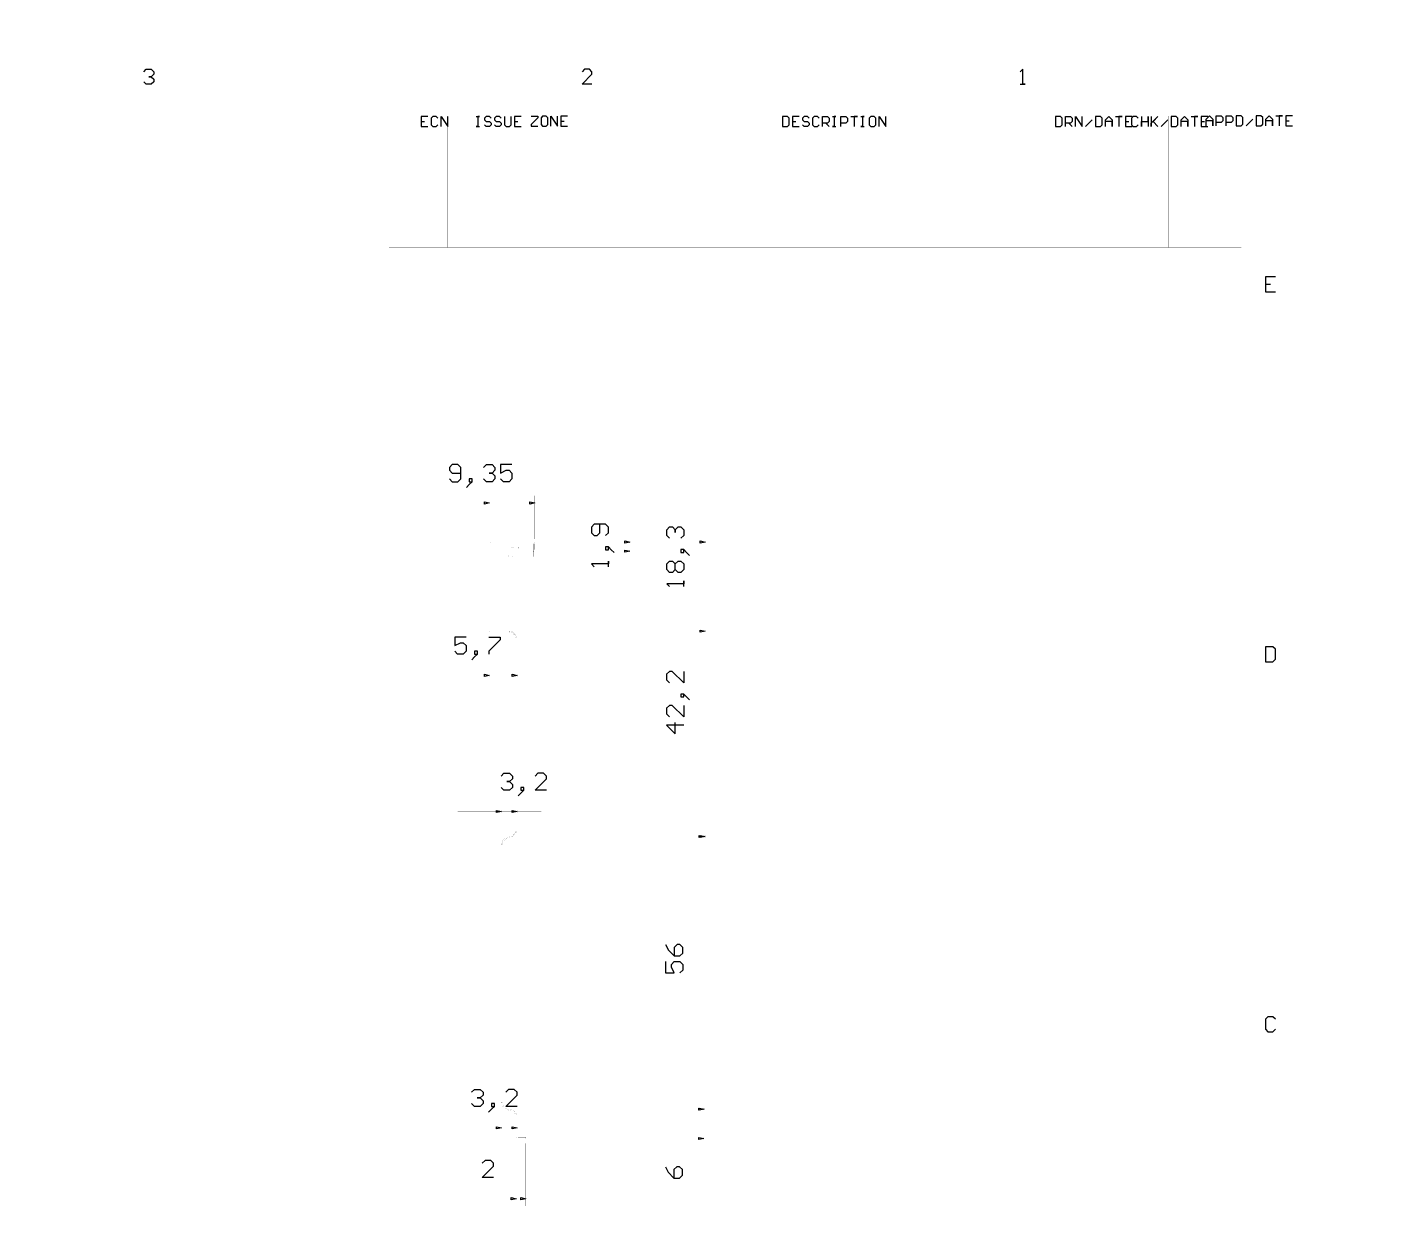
# Model space of a CAD drawing. Header units: millimetres. Extents: x 235 to 830, y 272 to 692.
# Drawn here: x 552.3 to 829.2, y 447.8 to 692 of the extents above; entities that cross this region are included whole.
import ezdxf

# ---------------------------------------------------------------- set-up
doc = ezdxf.new("R2010")
doc.units = ezdxf.units.MM
doc.layers.add('Mechanical1', color=6, linetype='Continuous')

msp = doc.modelspace()

# ---------------------------------------------------------------- linework, layer by layer
at = {"layer": 'Mechanical1'}
for p, q in [((576.33, 682.82), (576.84, 683.33)), ((576.84, 683.33), (577.86, 683.33)), ((577.86, 681.8), (577.35, 681.8)), ((577.35, 681.8), (577.86, 681.8)), ((577.86, 683.33), (578.38, 682.82)), ((578.38, 682.31), (577.86, 681.8)), ((577.86, 681.8), (578.38, 681.28)), ((578.38, 682.82), (578.38, 682.31)), ((578.38, 681.28), (578.38, 680.77)), ((666.84, 683.33), (666.33, 682.82)), ((666.33, 680.26), (668.38, 682.31)), ((667.86, 683.33), (666.84, 683.33)), ((668.38, 682.82), (667.86, 683.33)), ((668.38, 682.31), (668.38, 682.82)), ((756.84, 683.33), (756.33, 682.82)), ((756.84, 680.26), (756.84, 683.33)), ((576.84, 680.26), (576.33, 680.77)), ((577.86, 680.26), (576.84, 680.26)), ((578.38, 680.77), (577.86, 680.26)), ((668.38, 680.26), (666.33, 680.26)), ((756.33, 680.26), (757.35, 680.26)), ((757.35, 680.26), (756.84, 680.26)), ((634.67, 673.66), (633.3, 673.66)), ((633.3, 673.66), (633.3, 671.61)), ((635.69, 673.66), (635.35, 673.31)), ((635.35, 673.31), (635.35, 671.95)), ((636.38, 673.66), (635.69, 673.66)), ((636.72, 673.31), (636.38, 673.66)), ((637.4, 671.61), (637.4, 673.66)), ((637.4, 673.66), (638.77, 671.61)), ((638.77, 671.61), (638.77, 673.66)), ((644.58, 673.66), (645.26, 673.66)), ((645.26, 673.66), (644.92, 673.66)), ((644.92, 673.66), (644.92, 671.61)), ((646.63, 673.66), (646.29, 673.31)), ((646.29, 673.31), (646.29, 672.97)), ((646.29, 672.97), (646.63, 672.63)), ((647.31, 673.66), (646.63, 673.66)), ((647.66, 673.31), (647.31, 673.66)), ((648.68, 673.66), (648.34, 673.31)), ((648.34, 673.31), (648.34, 672.97)), ((648.34, 672.97), (648.68, 672.63)), ((649.36, 673.66), (648.68, 673.66)), ((649.71, 673.31), (649.36, 673.66)), ((650.39, 673.66), (650.39, 671.95)), ((651.76, 671.95), (651.76, 673.66)), ((653.81, 673.66), (652.44, 673.66)), ((652.44, 673.66), (652.44, 671.61)), ((655.86, 673.73), (657.23, 673.73)), ((657.23, 673.39), (655.86, 672.02)), ((657.23, 673.73), (657.23, 673.39)), ((658.25, 673.73), (657.91, 673.39)), ((657.91, 673.39), (657.91, 672.02)), ((658.94, 673.73), (658.25, 673.73)), ((659.28, 673.39), (658.94, 673.73)), ((659.28, 672.02), (659.28, 673.39)), ((659.96, 671.68), (659.96, 673.73)), ((659.96, 673.73), (661.33, 671.68)), ((661.33, 671.68), (661.33, 673.73)), ((663.38, 673.73), (662.01, 673.73)), ((662.01, 673.73), (662.01, 671.68)), ((707.53, 673.66), (707.53, 671.61)), ((708.55, 673.66), (707.53, 673.66)), ((708.89, 673.31), (708.55, 673.66)), ((708.89, 671.95), (708.89, 673.31)), ((710.94, 673.66), (709.58, 673.66)), ((709.58, 673.66), (709.58, 671.61)), ((711.97, 673.66), (711.63, 673.31)), ((711.63, 673.31), (711.63, 672.97)), ((711.63, 672.97), (711.97, 672.63)), ((712.65, 673.66), (711.97, 673.66)), ((712.99, 673.31), (712.65, 673.66)), ((714.02, 673.66), (713.68, 673.31)), ((713.68, 673.31), (713.68, 671.95)), ((714.7, 673.66), (714.02, 673.66)), ((715.04, 673.31), (714.7, 673.66)), ((715.73, 671.61), (715.73, 673.66)), ((715.73, 673.66), (716.75, 673.66)), ((716.75, 673.66), (717.09, 673.31)), ((717.09, 673.31), (717.09, 672.63)), ((717.78, 673.66), (718.46, 673.66)), ((718.46, 673.66), (718.12, 673.66)), ((718.12, 673.66), (718.12, 671.61)), ((719.49, 671.61), (719.49, 673.66)), ((719.49, 673.66), (720.51, 673.66)), ((720.51, 673.66), (720.85, 673.31)), ((720.85, 673.31), (720.85, 672.63)), ((721.54, 673.66), (722.9, 673.66)), ((722.9, 673.66), (722.22, 673.66)), ((722.22, 673.66), (722.22, 671.61)), ((723.59, 673.66), (724.27, 673.66)), ((724.27, 673.66), (723.93, 673.66)), ((723.93, 673.66), (723.93, 671.61)), ((725.64, 673.66), (725.29, 673.31)), ((725.29, 673.31), (725.29, 671.95)), ((726.32, 673.66), (725.64, 673.66)), ((726.66, 673.31), (726.32, 673.66)), ((726.66, 671.95), (726.66, 673.31)), ((727.34, 671.61), (727.34, 673.66)), ((727.34, 673.66), (728.71, 671.61)), ((728.71, 671.61), (728.71, 673.66)), ((763.59, 673.66), (763.59, 671.61)), ((764.61, 673.66), (763.59, 673.66)), ((764.95, 673.31), (764.61, 673.66)), ((764.95, 671.95), (764.95, 673.31)), ((765.64, 671.61), (765.64, 673.66)), ((765.64, 673.66), (766.66, 673.66)), ((766.66, 673.66), (767, 673.31)), ((767, 673.31), (767, 672.63)), ((767.69, 671.61), (767.69, 673.66)), ((767.69, 673.66), (769.05, 671.61)), ((769.05, 671.61), (769.05, 673.66)), ((769.74, 671.61), (771.1, 672.97)), ((771.79, 673.66), (771.79, 671.61)), ((772.81, 673.66), (771.79, 673.66)), ((773.15, 673.31), (772.81, 673.66)), ((773.15, 671.95), (773.15, 673.31)), ((773.84, 672.97), (774.52, 673.66)), ((773.84, 671.61), (773.84, 672.97)), ((774.52, 673.66), (775.21, 672.97)), ((775.21, 672.97), (775.21, 671.61)), ((775.89, 673.66), (777.26, 673.66)), ((777.26, 673.66), (776.57, 673.66)), ((776.57, 673.66), (776.57, 671.61)), ((779.31, 673.66), (777.94, 673.66)), ((777.94, 673.66), (777.94, 671.61)), ((779.5, 673.66), (779.15, 673.31)), ((779.15, 673.31), (779.15, 671.95)), ((780.18, 673.66), (779.5, 673.66)), ((780.52, 673.31), (780.18, 673.66)), ((781.2, 673.66), (781.2, 671.61)), ((782.57, 672.63), (782.57, 673.66)), ((782.57, 673.66), (782.57, 671.61)), ((783.25, 673.66), (783.25, 671.61)), ((783.25, 672.29), (784.62, 673.66)), ((784.62, 673.66), (783.6, 672.63)), ((785.3, 671.61), (786.67, 672.97)), ((787.35, 673.66), (787.35, 671.61)), ((788.38, 673.66), (787.35, 673.66)), ((788.72, 673.31), (788.38, 673.66)), ((788.72, 671.95), (788.72, 673.31)), ((789.41, 672.97), (790.09, 673.66)), ((789.41, 671.61), (789.41, 672.97)), ((790.09, 673.66), (790.77, 672.97)), ((790.77, 672.97), (790.77, 671.61)), ((791.46, 673.66), (792.82, 673.66)), ((792.82, 673.66), (792.14, 673.66)), ((792.14, 673.66), (792.14, 671.61)), ((794.87, 673.66), (793.51, 673.66)), ((793.51, 673.66), (793.51, 671.61)), ((794.5, 673.11), (795.18, 673.8)), ((794.5, 671.75), (794.5, 673.11)), ((795.87, 672.77), (794.5, 672.77)), ((795.18, 673.8), (795.87, 673.11)), ((795.87, 673.11), (795.87, 671.75)), ((795.87, 671.75), (795.87, 672.77)), ((796.55, 671.75), (796.55, 673.8)), ((796.55, 673.8), (797.57, 673.8)), ((797.57, 673.8), (797.92, 673.46)), ((797.92, 672.77), (797.57, 672.43)), ((797.92, 673.46), (797.92, 672.77)), ((798.6, 671.75), (798.6, 673.8)), ((798.6, 673.8), (799.62, 673.8)), ((799.62, 673.8), (799.97, 673.46)), ((799.97, 672.77), (799.62, 672.43)), ((799.97, 673.46), (799.97, 672.77)), ((800.65, 673.8), (800.65, 671.75)), ((801.67, 673.8), (800.65, 673.8)), ((802.02, 673.46), (801.67, 673.8)), ((802.02, 672.09), (802.02, 673.46)), ((802.7, 671.75), (804.07, 673.11)), ((804.75, 673.8), (804.75, 671.75)), ((805.77, 673.8), (804.75, 673.8)), ((806.12, 673.46), (805.77, 673.8)), ((806.12, 672.09), (806.12, 673.46)), ((806.8, 673.11), (807.48, 673.8)), ((806.8, 671.75), (806.8, 673.11)), ((808.17, 672.77), (806.8, 672.77)), ((807.48, 673.8), (808.17, 673.11)), ((808.17, 673.11), (808.17, 671.75)), ((808.17, 671.75), (808.17, 672.77)), ((808.85, 673.8), (810.22, 673.8)), ((810.22, 673.8), (809.53, 673.8)), ((809.53, 673.8), (809.53, 671.75)), ((812.27, 673.8), (810.9, 673.8)), ((810.9, 673.8), (810.9, 671.75)), ((810.9, 672.77), (811.58, 672.77)), ((633.3, 672.63), (633.98, 672.63)), ((633.3, 671.61), (634.67, 671.61)), ((635.35, 671.95), (635.69, 671.61)), ((635.69, 671.61), (636.38, 671.61)), ((636.38, 671.61), (636.72, 671.95)), ((644.92, 671.61), (644.58, 671.61)), ((644.58, 671.61), (645.26, 671.61)), ((646.63, 671.61), (646.29, 671.95)), ((646.63, 672.63), (647.31, 672.63)), ((647.31, 671.61), (646.63, 671.61)), ((647.31, 672.63), (647.66, 672.29)), ((647.66, 671.95), (647.31, 671.61)), ((647.66, 672.29), (647.66, 671.95)), ((648.68, 671.61), (648.34, 671.95)), ((648.68, 672.63), (649.36, 672.63)), ((649.36, 671.61), (648.68, 671.61)), ((649.36, 672.63), (649.71, 672.29)), ((649.71, 671.95), (649.36, 671.61)), ((649.71, 672.29), (649.71, 671.95)), ((650.39, 671.95), (650.73, 671.61)), ((650.73, 671.61), (651.41, 671.61)), ((651.41, 671.61), (651.76, 671.95)), ((652.44, 672.63), (653.12, 672.63)), ((652.44, 671.61), (653.81, 671.61)), ((655.86, 672.02), (655.86, 671.68)), ((655.86, 671.68), (657.23, 671.68)), ((657.91, 672.02), (658.25, 671.68)), ((658.25, 671.68), (658.94, 671.68)), ((658.94, 671.68), (659.28, 672.02)), ((662.01, 672.71), (662.69, 672.71)), ((662.01, 671.68), (663.38, 671.68)), ((707.53, 671.61), (708.55, 671.61)), ((708.55, 671.61), (708.89, 671.95)), ((709.58, 672.63), (710.26, 672.63)), ((709.58, 671.61), (710.94, 671.61)), ((711.97, 671.61), (711.63, 671.95)), ((711.97, 672.63), (712.65, 672.63)), ((712.65, 671.61), (711.97, 671.61)), ((712.65, 672.63), (712.99, 672.29)), ((712.99, 671.95), (712.65, 671.61)), ((712.99, 672.29), (712.99, 671.95)), ((713.68, 671.95), (714.02, 671.61)), ((714.02, 671.61), (714.7, 671.61)), ((714.7, 671.61), (715.04, 671.95)), ((716.75, 672.29), (715.73, 672.29)), ((716.41, 672.29), (717.09, 671.61)), ((717.09, 672.63), (716.75, 672.29)), ((718.12, 671.61), (717.78, 671.61)), ((717.78, 671.61), (718.46, 671.61)), ((720.51, 672.29), (719.49, 672.29)), ((720.85, 672.63), (720.51, 672.29)), ((723.93, 671.61), (723.59, 671.61)), ((723.59, 671.61), (724.27, 671.61)), ((725.29, 671.95), (725.64, 671.61)), ((725.64, 671.61), (726.32, 671.61)), ((726.32, 671.61), (726.66, 671.95)), ((763.59, 671.61), (764.61, 671.61)), ((764.61, 671.61), (764.95, 671.95)), ((766.66, 672.29), (765.64, 672.29)), ((766.32, 672.29), (767, 671.61)), ((767, 672.63), (766.66, 672.29)), ((771.79, 671.61), (772.81, 671.61)), ((772.81, 671.61), (773.15, 671.95)), ((775.21, 672.63), (773.84, 672.63)), ((775.21, 671.61), (775.21, 672.63)), ((777.94, 672.63), (778.62, 672.63)), ((777.94, 671.61), (779.31, 671.61)), ((779.15, 671.95), (779.5, 671.61)), ((779.5, 671.61), (780.18, 671.61)), ((780.18, 671.61), (780.52, 671.95)), ((781.2, 671.61), (781.2, 672.63)), ((781.2, 672.63), (782.57, 672.63)), ((783.25, 671.61), (783.25, 672.29)), ((783.6, 672.63), (784.62, 671.61)), ((787.35, 671.61), (788.38, 671.61)), ((788.38, 671.61), (788.72, 671.95)), ((790.77, 672.63), (789.41, 672.63)), ((790.77, 671.61), (790.77, 672.63)), ((793.51, 672.63), (794.19, 672.63)), ((793.51, 671.61), (794.87, 671.61)), ((797.57, 672.43), (796.55, 672.43)), ((799.62, 672.43), (798.6, 672.43)), ((800.65, 671.75), (801.67, 671.75)), ((801.67, 671.75), (802.02, 672.09)), ((804.75, 671.75), (805.77, 671.75)), ((805.77, 671.75), (806.12, 672.09)), ((810.9, 671.75), (812.27, 671.75)), ((808.74, 640.73), (806.69, 640.73)), ((806.69, 640.73), (806.69, 637.65)), ((806.69, 639.19), (807.71, 639.19)), ((806.69, 637.65), (808.74, 637.65)), ((639.69, 602.13), (639.11, 601.55)), ((639.11, 601.55), (639.11, 600.97)), ((639.11, 600.97), (639.69, 600.38)), ((640.86, 602.13), (639.69, 602.13)), ((641.44, 601.55), (640.86, 602.13)), ((641.44, 599.22), (641.44, 601.55)), ((646.11, 601.55), (646.69, 602.13)), ((646.69, 602.13), (647.86, 602.13)), ((647.86, 602.13), (648.44, 601.55)), ((648.44, 600.97), (647.86, 600.38)), ((648.44, 601.55), (648.44, 600.97)), ((651.94, 602.13), (649.61, 602.13)), ((649.61, 602.13), (649.61, 600.38)), ((649.61, 600.38), (650.77, 600.97)), ((650.77, 600.97), (651.36, 600.97)), ((651.36, 600.97), (651.94, 600.38)), ((639.11, 599.22), (639.69, 598.63)), ((639.69, 600.38), (641.44, 600.38)), ((639.69, 598.63), (640.86, 598.63)), ((640.86, 598.63), (641.44, 599.22)), ((643.19, 598.05), (642.61, 597.47)), ((643.78, 599.22), (643.19, 599.22)), ((643.19, 599.22), (643.19, 598.63)), ((643.19, 598.05), (643.78, 598.63)), ((643.19, 598.63), (643.78, 598.63)), ((643.78, 598.63), (643.19, 598.05)), ((643.78, 598.63), (643.78, 599.22)), ((646.69, 598.63), (646.11, 599.22)), ((647.86, 598.63), (646.69, 598.63)), ((647.86, 600.38), (647.28, 600.38)), ((647.28, 600.38), (647.86, 600.38)), ((647.86, 600.38), (648.44, 599.8)), ((648.44, 599.22), (647.86, 598.63)), ((648.44, 599.8), (648.44, 599.22)), ((650.19, 598.63), (649.61, 599.22)), ((651.36, 598.63), (650.19, 598.63)), ((651.94, 599.22), (651.36, 598.63)), ((651.94, 600.38), (651.94, 599.22)), ((646.29, 594.47), (647.29, 594.26)), ((646.29, 594.04), (646.29, 594.47)), ((647.29, 594.26), (646.29, 594.04)), ((655.64, 594.47), (656.64, 594.26)), ((655.64, 594.04), (655.64, 594.47)), ((656.64, 594.26), (655.64, 594.04)), ((668.85, 589.89), (668.26, 589.31)), ((671.18, 589.89), (668.85, 589.89)), ((670.01, 588.14), (670.01, 589.89)), ((671.76, 589.31), (671.18, 589.89)), ((668.26, 589.31), (668.26, 588.14)), ((668.26, 588.14), (668.85, 587.56)), ((668.85, 587.56), (669.43, 587.56)), ((669.43, 587.56), (670.01, 588.14)), ((671.18, 587.56), (671.76, 588.14)), ((671.76, 588.14), (671.76, 589.31)), ((683.73, 588.75), (684.32, 589.34)), ((683.73, 587.59), (683.73, 588.75)), ((684.32, 587), (683.73, 587.59)), ((684.32, 589.34), (684.9, 589.34)), ((684.9, 589.34), (685.48, 588.75)), ((685.48, 588.75), (686.07, 589.34)), ((685.48, 588.75), (685.48, 588.17)), ((685.48, 588.17), (685.48, 588.75)), ((686.07, 589.34), (686.65, 589.34)), ((686.65, 589.34), (687.23, 588.75)), ((687.23, 587.59), (686.65, 587)), ((687.23, 588.75), (687.23, 587.59)), ((671.76, 585.23), (671.18, 585.23)), ((671.18, 585.23), (671.18, 584.64)), ((671.18, 584.64), (671.76, 584.64)), ((672.35, 584.64), (671.76, 585.23)), ((671.76, 584.64), (671.76, 585.23)), ((671.76, 585.23), (672.35, 584.64)), ((672.35, 584.64), (672.93, 584.06)), ((675.14, 586.45), (676.14, 586.24)), ((675.14, 586.03), (675.14, 586.45)), ((676.14, 586.24), (675.14, 586.03)), ((675.14, 584.55), (676.14, 584.34)), ((675.14, 584.13), (675.14, 584.55)), ((676.14, 584.34), (675.14, 584.13)), ((687.23, 584.67), (686.65, 584.67)), ((686.65, 584.67), (686.65, 584.09)), ((687.82, 584.09), (687.23, 584.67)), ((687.23, 584.09), (687.23, 584.67)), ((687.23, 584.67), (687.82, 584.09)), ((690.61, 586.45), (691.61, 586.24)), ((690.61, 586.03), (690.61, 586.45)), ((691.61, 586.24), (690.61, 586.03)), ((671.76, 581.73), (668.26, 581.73)), ((668.26, 581.73), (668.85, 581.15)), ((671.76, 581.15), (671.76, 582.31)), ((671.76, 582.31), (671.76, 581.73)), ((683.73, 581.76), (684.32, 582.34)), ((683.73, 580.59), (683.73, 581.76)), ((684.32, 582.34), (684.9, 582.34)), ((684.9, 582.34), (685.48, 581.76)), ((685.48, 581.76), (686.07, 582.34)), ((685.48, 580.59), (685.48, 581.76)), ((686.07, 582.34), (686.65, 582.34)), ((686.65, 584.09), (687.23, 584.09)), ((686.65, 582.34), (687.23, 581.76)), ((687.23, 581.76), (687.23, 580.59)), ((687.82, 584.09), (688.4, 583.5)), ((684.32, 580.01), (683.73, 580.59)), ((684.9, 580.01), (684.32, 580.01)), ((685.48, 580.59), (684.9, 580.01)), ((686.07, 580.01), (685.48, 580.59)), ((686.65, 580.01), (686.07, 580.01)), ((687.23, 580.59), (686.65, 580.01)), ((687.23, 577.67), (683.73, 577.67)), ((683.73, 577.67), (684.32, 577.09)), ((687.23, 577.09), (687.23, 578.26)), ((687.23, 578.26), (687.23, 577.67)), ((690.59, 568.15), (691.59, 567.94)), ((690.59, 567.73), (690.59, 568.15)), ((691.59, 567.94), (690.59, 567.73)), ((690.61, 568.15), (691.61, 567.94)), ((690.61, 567.73), (690.61, 568.15)), ((691.61, 567.94), (690.61, 567.73)), ((642.54, 566.73), (640.2, 566.73)), ((640.2, 566.73), (640.2, 564.98)), ((640.2, 564.98), (641.37, 565.56)), ((641.37, 565.56), (641.95, 565.56)), ((641.95, 565.56), (642.54, 564.98)), ((642.54, 564.98), (642.54, 563.81)), ((647.2, 566.73), (649.53, 566.73)), ((649.53, 566.14), (647.2, 563.81)), ((649.53, 566.73), (649.53, 566.14)), ((640.79, 563.23), (640.2, 563.81)), ((641.95, 563.23), (640.79, 563.23)), ((642.54, 563.81), (641.95, 563.23)), ((644.28, 562.65), (643.7, 562.06)), ((644.87, 563.81), (644.28, 563.81)), ((644.28, 563.81), (644.28, 563.23)), ((644.28, 562.65), (644.87, 563.23)), ((644.28, 563.23), (644.87, 563.23)), ((644.87, 563.23), (644.28, 562.65)), ((644.87, 563.23), (644.87, 563.81)), ((647.2, 563.81), (647.2, 563.23)), ((806.69, 564.73), (806.69, 561.65)), ((808.23, 564.73), (806.69, 564.73)), ((808.74, 564.22), (808.23, 564.73)), ((808.23, 561.65), (808.74, 562.17)), ((808.74, 562.17), (808.74, 564.22)), ((684.29, 559.67), (683.71, 559.09)), ((684.88, 559.67), (684.29, 559.67)), ((687.21, 557.34), (684.88, 559.67)), ((687.21, 559.67), (687.21, 557.34)), ((806.69, 561.65), (808.23, 561.65)), ((646.29, 559.07), (647.29, 558.85)), ((646.29, 558.64), (646.29, 559.07)), ((647.29, 558.85), (646.29, 558.64)), ((651.99, 559.07), (652.99, 558.85)), ((651.99, 558.64), (651.99, 559.07)), ((652.99, 558.85), (651.99, 558.64)), ((683.71, 559.09), (683.71, 557.92)), ((683.71, 557.92), (684.29, 557.34)), ((687.21, 555.01), (686.63, 555.01)), ((686.63, 555.01), (686.63, 554.42)), ((686.63, 554.42), (687.21, 554.42)), ((687.79, 554.42), (687.21, 555.01)), ((687.21, 554.42), (687.21, 555.01)), ((687.21, 555.01), (687.79, 554.42)), ((687.79, 554.42), (688.38, 553.84)), ((684.29, 552.67), (683.71, 552.09)), ((683.71, 552.09), (683.71, 550.92)), ((684.88, 552.67), (684.29, 552.67)), ((687.21, 550.34), (684.88, 552.67)), ((687.21, 552.67), (687.21, 550.34)), ((683.71, 550.92), (684.29, 550.34)), ((687.21, 548.59), (683.71, 548.59)), ((683.71, 548.59), (685.46, 546.84)), ((685.46, 546.84), (685.46, 549.17)), ((649.71, 538.18), (650.29, 538.77)), ((650.29, 538.77), (651.46, 538.77)), ((651.46, 538.77), (652.04, 538.18)), ((652.04, 537.6), (651.46, 537.02)), ((652.04, 538.18), (652.04, 537.6)), ((657.29, 538.77), (656.7, 538.18)), ((656.7, 535.27), (659.04, 537.6)), ((658.45, 538.77), (657.29, 538.77)), ((659.04, 538.18), (658.45, 538.77)), ((659.04, 537.6), (659.04, 538.18)), ((650.29, 535.27), (649.71, 535.85)), ((651.46, 535.27), (650.29, 535.27)), ((651.46, 537.02), (650.87, 537.02)), ((650.87, 537.02), (651.46, 537.02)), ((651.46, 537.02), (652.04, 536.43)), ((652.04, 535.85), (651.46, 535.27)), ((652.04, 536.43), (652.04, 535.85)), ((653.79, 534.69), (653.21, 534.1)), ((654.37, 535.85), (653.79, 535.85)), ((653.79, 535.85), (653.79, 535.27)), ((653.79, 534.69), (654.37, 535.27)), ((653.79, 535.27), (654.37, 535.27)), ((654.37, 535.27), (653.79, 534.69)), ((654.37, 535.27), (654.37, 535.85)), ((659.04, 535.27), (656.7, 535.27)), ((648.79, 531.11), (649.79, 530.89)), ((648.79, 530.68), (648.79, 531.11)), ((649.79, 530.89), (648.79, 530.68)), ((651.99, 531.11), (652.99, 530.89)), ((651.99, 530.68), (651.99, 531.11)), ((652.99, 530.89), (651.99, 530.68)), ((690.39, 525.96), (691.39, 525.74)), ((690.39, 525.53), (690.39, 525.96)), ((691.39, 525.74), (690.39, 525.53)), ((690.59, 525.96), (691.59, 525.74)), ((690.59, 525.53), (690.59, 525.96)), ((691.59, 525.74), (690.59, 525.53)), ((683.51, 503.57), (684.1, 502.41)), ((684.1, 502.41), (685.26, 501.24)), ((685.85, 503.57), (685.26, 502.99)), ((685.26, 502.99), (685.26, 501.24)), ((685.26, 501.24), (686.43, 501.24)), ((686.43, 503.57), (685.85, 503.57)), ((687.01, 502.99), (686.43, 503.57)), ((686.43, 501.24), (687.01, 501.82)), ((687.01, 501.82), (687.01, 502.99)), ((683.51, 500.07), (683.51, 497.74)), ((684.68, 499.49), (685.26, 500.07)), ((684.68, 498.91), (684.68, 499.49)), ((685.26, 497.74), (684.68, 498.91)), ((685.26, 500.07), (686.43, 500.07)), ((686.43, 500.07), (687.01, 499.49)), ((687.01, 499.49), (687.01, 498.32)), ((683.51, 497.74), (685.26, 497.74)), ((687.01, 498.32), (686.43, 497.74)), ((807.2, 488.73), (806.69, 488.22)), ((806.69, 488.22), (806.69, 486.17)), ((808.23, 488.73), (807.2, 488.73)), ((808.74, 488.22), (808.23, 488.73)), ((806.69, 486.17), (807.2, 485.65)), ((807.2, 485.65), (808.23, 485.65)), ((808.23, 485.65), (808.74, 486.17)), ((643.67, 473.22), (644.25, 473.81)), ((644.25, 473.81), (645.41, 473.81)), ((645.41, 473.81), (646, 473.22)), ((651.25, 473.81), (650.66, 473.22)), ((652.41, 473.81), (651.25, 473.81)), ((653, 473.22), (652.41, 473.81)), ((644.25, 470.31), (643.67, 470.89)), ((645.41, 472.06), (644.83, 472.06)), ((644.83, 472.06), (645.41, 472.06)), ((646, 472.64), (645.41, 472.06)), ((645.41, 472.06), (646, 471.48)), ((646, 470.89), (645.41, 470.31)), ((646, 473.22), (646, 472.64)), ((646, 471.48), (646, 470.89)), ((648.33, 470.89), (647.75, 470.89)), ((647.75, 470.89), (647.75, 470.31)), ((648.33, 470.31), (648.33, 470.89)), ((650.66, 470.31), (653, 472.64)), ((653, 472.64), (653, 473.22)), ((645.41, 470.31), (644.25, 470.31)), ((647.75, 469.73), (647.16, 469.14)), ((647.75, 469.73), (648.33, 470.31)), ((647.75, 470.31), (648.33, 470.31)), ((648.33, 470.31), (647.75, 469.73)), ((653, 470.31), (650.66, 470.31)), ((690.34, 469.95), (691.34, 469.74)), ((690.34, 469.53), (690.34, 469.95)), ((691.34, 469.74), (690.34, 469.53)), ((690.39, 469.95), (691.39, 469.74)), ((690.39, 469.53), (690.39, 469.95)), ((691.39, 469.74), (690.39, 469.53)), ((648.79, 466.15), (649.79, 465.93)), ((648.79, 465.72), (648.79, 466.15)), ((649.79, 465.93), (648.79, 465.72)), ((651.99, 466.15), (652.99, 465.93)), ((651.99, 465.72), (651.99, 466.15)), ((652.99, 465.93), (651.99, 465.72)), ((690.34, 463.95), (691.34, 463.74)), ((690.34, 463.53), (690.34, 463.95)), ((691.34, 463.74), (690.34, 463.53)), ((646.43, 459.24), (645.84, 458.66)), ((645.84, 455.75), (648.18, 458.08)), ((647.59, 459.24), (646.43, 459.24)), ((648.18, 458.66), (647.59, 459.24)), ((648.18, 458.08), (648.18, 458.66)), ((683.46, 457.94), (684.04, 456.78)), ((685.79, 457.94), (685.21, 457.36)), ((685.21, 457.36), (685.21, 455.61)), ((686.38, 457.94), (685.79, 457.94)), ((686.96, 457.36), (686.38, 457.94)), ((686.96, 456.19), (686.96, 457.36)), ((648.18, 455.75), (645.84, 455.75)), ((684.04, 456.78), (685.21, 455.61)), ((685.21, 455.61), (686.38, 455.61)), ((686.38, 455.61), (686.96, 456.19)), ((651.79, 451.59), (652.79, 451.37)), ((651.79, 451.16), (651.79, 451.59)), ((652.79, 451.37), (651.79, 451.16)), ((653.79, 451.59), (654.79, 451.37)), ((653.79, 451.16), (653.79, 451.59)), ((654.79, 451.37), (653.79, 451.16))]:
    msp.add_line(p, q, dxfattribs=at)
at = {"layer": 'Mechanical1', "const_width": 0.0127}
for points in [[(235.19, 692.02), (829.19, 692.02)], [(829.19, 272.02), (829.19, 692.02)], [(621.71, 673.73), (621.71, 681.94)], [(711.71, 673.73), (711.71, 681.94)], [(261.71, 673.73), (801.71, 673.73)], [(626.71, 646.73), (626.71, 673.73)], [(638.71, 646.73), (638.71, 673.73)], [(650.71, 646.73), (650.71, 673.73)], [(662.71, 646.73), (662.71, 673.73)], [(756.71, 646.73), (756.71, 673.73)], [(771.71, 646.73), (771.71, 673.73)], [(786.71, 646.73), (786.71, 673.73)], [(801.71, 293.73), (801.71, 673.73)], [(626.71, 667.73), (801.71, 667.73)], [(626.71, 660.73), (801.71, 660.73)], [(626.71, 653.73), (801.71, 653.73)], [(626.71, 646.73), (801.71, 646.73)], [(647.29, 586.84), (647.29, 595.76)], [(656.64, 586.84), (656.64, 595.76)], [(801.71, 597.73), (814.02, 597.73)], [(627.21, 594.26), (647.29, 594.26)], [(627.21, 594.26), (651.97, 594.26)], [(651.97, 594.26), (661.64, 594.26)], [(656.64, 594.26), (661.64, 594.26)], [(676.14, 586.24), (676.14, 591.24)], [(676.14, 585.29), (676.14, 591.24)], [(647.29, 568.14), (647.29, 585.84)], [(647.49, 568.14), (647.49, 585.84)], [(647.69, 586.24), (656.24, 586.24)], [(647.69, 586.04), (656.24, 586.04)], [(650.54, 584.96), (650.54, 585.11)], [(650.54, 584.96), (651.54, 583.96)], [(650.64, 585.21), (651.81, 585.21)], [(651.54, 583.56), (651.54, 584.96)], [(651.54, 584.96), (654.14, 584.96)], [(651.81, 585.21), (652.63, 584.96)], [(652.94, 584.96), (652.94, 585.21)], [(652.94, 585.21), (656.44, 585.21)], [(653.29, 584.96), (653.29, 585.21)], [(654.14, 584.96), (654.14, 585.21)], [(656.24, 583.41), (656.24, 584.29)], [(656.24, 584.29), (656.44, 584.29)], [(656.44, 583.24), (656.44, 585.84)], [(656.64, 584.74), (656.64, 585.84)], [(657.14, 584.34), (677.64, 584.34)], [(657.24, 586.24), (693.11, 586.24)], [(657.24, 586.24), (677.64, 586.24)], [(676.14, 572.22), (676.14, 585.29)], [(676.14, 572.22), (676.14, 584.34)], [(691.61, 577.09), (691.61, 586.24)], [(651.24, 583.32), (651.24, 583.45)], [(651.24, 583.45), (651.7, 583.45)], [(651.24, 583.32), (651.35, 583.21)], [(651.35, 583.21), (651.84, 583.21)], [(651.54, 583.56), (654.54, 583.56)], [(651.7, 583.45), (651.7, 583.56)], [(651.84, 583.21), (651.9, 583.31)], [(651.9, 583.31), (652.16, 583.31)], [(651.94, 583.35), (651.94, 583.56)], [(651.94, 583.35), (652.09, 583.35)], [(652.09, 583.35), (652.28, 583.24)], [(652.28, 583.24), (654.94, 583.24)], [(653.94, 583.24), (653.94, 583.41)], [(653.94, 583.41), (656.44, 583.41)], [(654.54, 583.41), (654.54, 583.56)], [(654.94, 583.21), (654.94, 583.41)], [(654.94, 583.36), (656.04, 583.36)], [(654.94, 583.21), (656.04, 583.21)], [(656.04, 583.21), (656.04, 583.41)], [(656.04, 583.24), (656.44, 583.24)], [(691.61, 567.94), (691.61, 577.09)], [(647.69, 567.94), (651.29, 567.94)], [(647.69, 567.74), (651.29, 567.74)], [(652.29, 567.94), (693.09, 567.94)], [(652.29, 567.94), (693.11, 567.94)], [(691.59, 546.84), (691.59, 567.94)], [(647.29, 557.35), (647.29, 567.14)], [(652.79, 527.24), (652.79, 566.24)], [(652.99, 527.23), (652.99, 566.24)], [(631.28, 558.85), (647.29, 558.85)], [(631.28, 558.85), (650.14, 558.85)], [(650.14, 558.85), (657.99, 558.85)], [(652.99, 558.85), (657.99, 558.85)], [(691.59, 525.74), (691.59, 546.84)], [(649.79, 525.05), (649.79, 532.39)], [(640.78, 530.89), (649.79, 530.89)], [(640.78, 530.89), (651.39, 530.89)], [(651.39, 530.89), (657.99, 530.89)], [(652.99, 530.89), (657.99, 530.89)], [(649.79, 471.23), (649.79, 524.05)], [(649.99, 471.24), (649.99, 524.04)], [(652.38, 525.74), (692.89, 525.74)], [(652.38, 525.74), (693.09, 525.74)], [(691.39, 497.74), (691.39, 525.74)], [(649.79, 520.74), (649.99, 520.74)], [(801.71, 521.73), (814.02, 521.73)], [(691.39, 469.74), (691.39, 497.74)], [(691.34, 469.74), (691.34, 474.74)], [(691.34, 466.74), (691.34, 474.74)], [(649.79, 464.43), (649.79, 470.23)], [(650.68, 469.74), (651.41, 469.74)], [(652.41, 469.74), (692.89, 469.74)], [(652.79, 464.14), (652.79, 468.04)], [(652.99, 464.14), (652.99, 468.05)], [(653.99, 469.74), (692.84, 469.74)], [(634.74, 465.93), (649.79, 465.93)], [(634.74, 465.93), (651.39, 465.93)], [(651.39, 465.93), (657.99, 465.93)], [(652.99, 465.93), (657.99, 465.93)], [(691.34, 452.63), (691.34, 466.74)], [(652.79, 449.87), (652.79, 463.14)], [(653.19, 463.94), (654.79, 463.94)], [(653.19, 463.74), (654.79, 463.74)], [(654.79, 463.74), (654.79, 463.94)], [(654.79, 449.87), (654.79, 462.74)], [(655.79, 463.74), (692.84, 463.74)], [(691.34, 452.63), (691.34, 463.74)], [(642.87, 451.37), (652.79, 451.37)], [(642.87, 451.37), (653.79, 451.37)], [(653.79, 451.37), (659.79, 451.37)], [(654.79, 451.37), (659.79, 451.37)]]:
    msp.add_lwpolyline(points, dxfattribs=at)
at = {"layer": 'Mechanical1', "const_width": 0.00635}
for points in [[(829.19, 692.02, 1), (829.19, 692.02, 1)], [(829.19, 692.02, 1), (829.19, 692.02, 1)], [(621.71, 681.94, 1), (621.72, 681.94, 1)], [(711.71, 681.94, 1), (711.72, 681.94, 1)], [(621.71, 673.73, 1), (621.72, 673.73, 1)], [(626.71, 673.73, 1), (626.72, 673.73, 1)], [(638.71, 673.73, 1), (638.72, 673.73, 1)], [(650.71, 673.73, 1), (650.72, 673.73, 1)], [(662.71, 673.73, 1), (662.72, 673.73, 1)], [(711.71, 673.73, 1), (711.72, 673.73, 1)], [(756.71, 673.73, 1), (756.72, 673.73, 1)], [(771.71, 673.73, 1), (771.72, 673.73, 1)], [(786.71, 673.73, 1), (786.72, 673.73, 1)], [(801.71, 673.73, 1), (801.72, 673.73, 1)], [(801.71, 673.73, 1), (801.72, 673.73, 1)], [(626.71, 667.73, 1), (626.72, 667.73, 1)], [(801.71, 667.73, 1), (801.72, 667.73, 1)], [(626.71, 660.73, 1), (626.72, 660.73, 1)], [(801.71, 660.73, 1), (801.72, 660.73, 1)], [(626.71, 653.73, 1), (626.72, 653.73, 1)], [(801.71, 653.73, 1), (801.72, 653.73, 1)], [(626.71, 646.73, 1), (626.72, 646.73, 1)], [(626.71, 646.73, 1), (626.72, 646.73, 1)], [(638.71, 646.73, 1), (638.72, 646.73, 1)], [(650.71, 646.73, 1), (650.72, 646.73, 1)], [(662.71, 646.73, 1), (662.72, 646.73, 1)], [(756.71, 646.73, 1), (756.72, 646.73, 1)], [(771.71, 646.73, 1), (771.72, 646.73, 1)], [(786.71, 646.73, 1), (786.72, 646.73, 1)], [(801.71, 646.73, 1), (801.72, 646.73, 1)], [(647.29, 595.76, 1), (647.29, 595.76, 1)], [(656.64, 595.76, 1), (656.64, 595.76, 1)], [(801.71, 597.73, 1), (801.72, 597.73, 1)], [(814.01, 597.73, 1), (814.02, 597.73, 1)], [(627.21, 594.26, 1), (627.21, 594.26, 1)], [(627.21, 594.26, 1), (627.21, 594.26, 1)], [(647.29, 594.26, 1), (647.29, 594.26, 1)], [(651.96, 594.26, 1), (651.97, 594.26, 1)], [(651.96, 594.26, 1), (651.97, 594.26, 1)], [(656.64, 594.26, 1), (656.64, 594.26, 1)], [(661.64, 594.26, 1), (661.64, 594.26, 1)], [(661.64, 594.26, 1), (661.64, 594.26, 1)], [(676.13, 591.24, 1), (676.14, 591.24, 1)], [(676.13, 591.24, 1), (676.14, 591.24, 1)], [(647.29, 586.84, 1), (647.29, 586.84, 1)], [(647.29, 585.84, 1), (647.29, 585.84, 1)], [(647.29, 585.84, 1), (647.29, 585.84, 1)], [(647.49, 585.84, 1), (647.49, 585.84, 1)], [(647.49, 585.84, 1), (647.49, 585.84, 1)], [(647.69, 586.24, 1), (647.69, 586.24, 1)], [(647.69, 586.24, 1), (647.69, 586.24, 1)], [(647.69, 586.04, 1), (647.69, 586.04, 1)], [(647.69, 586.04, 1), (647.69, 586.04, 1)], [(650.54, 585.11, 1), (650.54, 585.11, 1)], [(650.54, 585.11, 1), (650.54, 585.11, 1)], [(650.54, 584.96, 1), (650.54, 584.96, 1)], [(650.54, 584.96, 1), (650.54, 584.96, 1)], [(650.64, 585.21, 1), (650.64, 585.21, 1)], [(650.64, 585.21, 1), (650.64, 585.21, 1)], [(651.54, 584.96, 1), (651.54, 584.96, 1)], [(651.54, 584.96, 1), (651.54, 584.96, 1)], [(651.81, 585.21, 1), (651.81, 585.21, 1)], [(651.81, 585.21, 1), (651.81, 585.21, 1)], [(652.63, 584.96, 1), (652.63, 584.96, 1)], [(652.94, 585.21, 1), (652.94, 585.21, 1)], [(652.94, 585.21, 1), (652.94, 585.21, 1)], [(652.94, 584.96, 1), (652.94, 584.96, 1)], [(653.29, 585.21, 1), (653.29, 585.21, 1)], [(653.29, 584.96, 1), (653.29, 584.96, 1)], [(654.14, 585.21, 1), (654.14, 585.21, 1)], [(654.14, 584.96, 1), (654.14, 584.96, 1)], [(654.14, 584.96, 1), (654.14, 584.96, 1)], [(656.24, 586.24, 1), (656.24, 586.24, 1)], [(656.24, 586.24, 1), (656.24, 586.24, 1)], [(656.24, 586.04, 1), (656.24, 586.04, 1)], [(656.24, 586.04, 1), (656.24, 586.04, 1)], [(656.24, 584.29, 1), (656.24, 584.29, 1)], [(656.24, 584.29, 1), (656.24, 584.29, 1)], [(656.44, 585.84, 1), (656.44, 585.84, 1)], [(656.44, 585.84, 1), (656.44, 585.84, 1)], [(656.44, 585.21, 1), (656.44, 585.21, 1)], [(656.44, 584.29, 1), (656.44, 584.29, 1)], [(656.44, 584.4, 1), (656.45, 584.4, 1)], [(656.64, 586.84, 1), (656.64, 586.84, 1)], [(656.64, 585.84, 1), (656.64, 585.84, 1)], [(656.64, 585.84, 1), (656.64, 585.84, 1)], [(656.64, 584.74, 1), (656.64, 584.74, 1)], [(656.64, 584.74, 1), (656.64, 584.74, 1)], [(657.14, 584.34, 1), (657.14, 584.34, 1)], [(657.24, 586.24, 1), (657.24, 586.24, 1)], [(657.24, 586.24, 1), (657.24, 586.24, 1)], [(676.13, 586.24, 1), (676.14, 586.24, 1)], [(676.13, 585.29, 1), (676.14, 585.29, 1)], [(676.13, 585.29, 1), (676.14, 585.29, 1)], [(676.13, 584.34, 1), (676.14, 584.34, 1)], [(677.63, 586.24, 1), (677.64, 586.24, 1)], [(677.63, 584.34, 1), (677.64, 584.34, 1)], [(691.6, 586.24, 1), (691.61, 586.24, 1)], [(693.1, 586.24, 1), (693.11, 586.24, 1)], [(651.24, 583.45, 1), (651.24, 583.45, 1)], [(651.24, 583.45, 1), (651.24, 583.45, 1)], [(651.24, 583.32, 1), (651.24, 583.32, 1)], [(651.24, 583.32, 1), (651.24, 583.32, 1)], [(651.35, 583.21, 1), (651.35, 583.21, 1)], [(651.35, 583.21, 1), (651.35, 583.21, 1)], [(651.54, 583.96, 1), (651.54, 583.96, 1)], [(651.54, 583.56, 1), (651.54, 583.56, 1)], [(651.54, 583.56, 1), (651.54, 583.56, 1)], [(651.7, 583.56, 1), (651.7, 583.56, 1)], [(651.7, 583.45, 1), (651.7, 583.45, 1)], [(651.7, 583.45, 1), (651.7, 583.45, 1)], [(651.84, 583.21, 1), (651.84, 583.21, 1)], [(651.84, 583.21, 1), (651.84, 583.21, 1)], [(651.9, 583.31, 1), (651.9, 583.31, 1)], [(651.9, 583.31, 1), (651.9, 583.31, 1)], [(651.94, 583.56, 1), (651.94, 583.56, 1)], [(651.94, 583.35, 1), (651.94, 583.35, 1)], [(651.94, 583.35, 1), (651.94, 583.35, 1)], [(652.09, 583.35, 1), (652.09, 583.35, 1)], [(652.09, 583.35, 1), (652.09, 583.35, 1)], [(652.16, 583.31, 1), (652.16, 583.31, 1)], [(652.28, 583.24, 1), (652.28, 583.24, 1)], [(652.28, 583.24, 1), (652.28, 583.24, 1)], [(653.94, 583.41, 1), (653.94, 583.41, 1)], [(653.94, 583.41, 1), (653.94, 583.41, 1)], [(653.94, 583.24, 1), (653.94, 583.24, 1)], [(654.54, 583.56, 1), (654.54, 583.56, 1)], [(654.54, 583.56, 1), (654.54, 583.56, 1)], [(654.54, 583.41, 1), (654.54, 583.41, 1)], [(654.94, 583.41, 1), (654.94, 583.41, 1)], [(654.94, 583.36, 1), (654.94, 583.36, 1)], [(654.94, 583.24, 1), (654.94, 583.24, 1)], [(654.94, 583.21, 1), (654.94, 583.21, 1)], [(654.94, 583.21, 1), (654.94, 583.21, 1)], [(656.04, 583.41, 1), (656.04, 583.41, 1)], [(656.04, 583.36, 1), (656.04, 583.36, 1)], [(656.04, 583.24, 1), (656.04, 583.24, 1)], [(656.04, 583.21, 1), (656.04, 583.21, 1)], [(656.04, 583.21, 1), (656.04, 583.21, 1)], [(656.24, 583.41, 1), (656.24, 583.41, 1)], [(656.44, 583.41, 1), (656.44, 583.41, 1)], [(656.44, 583.24, 1), (656.44, 583.24, 1)], [(656.44, 583.24, 1), (656.44, 583.24, 1)], [(691.6, 577.09, 1), (691.61, 577.09, 1)], [(691.6, 577.09, 1), (691.61, 577.09, 1)], [(676.13, 572.22, 1), (676.14, 572.22, 1)], [(676.13, 572.22, 1), (676.14, 572.22, 1)], [(647.29, 568.14, 1), (647.29, 568.14, 1)], [(647.29, 568.14, 1), (647.29, 568.14, 1)], [(647.49, 568.14, 1), (647.49, 568.14, 1)], [(647.49, 568.14, 1), (647.49, 568.14, 1)], [(647.69, 567.94, 1), (647.69, 567.94, 1)], [(647.69, 567.94, 1), (647.69, 567.94, 1)], [(647.69, 567.74, 1), (647.69, 567.74, 1)], [(647.69, 567.74, 1), (647.69, 567.74, 1)], [(651.29, 567.94, 1), (651.29, 567.94, 1)], [(651.29, 567.94, 1), (651.29, 567.94, 1)], [(651.29, 567.74, 1), (651.29, 567.74, 1)], [(651.29, 567.74, 1), (651.29, 567.74, 1)], [(652.29, 567.94, 1), (652.29, 567.94, 1)], [(652.29, 567.94, 1), (652.29, 567.94, 1)], [(691.58, 567.94, 1), (691.59, 567.94, 1)], [(691.6, 567.94, 1), (691.61, 567.94, 1)], [(693.08, 567.94, 1), (693.09, 567.94, 1)], [(693.1, 567.94, 1), (693.11, 567.94, 1)], [(647.29, 567.14, 1), (647.29, 567.14, 1)], [(652.79, 566.24, 1), (652.79, 566.24, 1)], [(652.79, 566.24, 1), (652.79, 566.24, 1)], [(652.99, 566.24, 1), (652.99, 566.24, 1)], [(652.99, 566.24, 1), (652.99, 566.24, 1)], [(631.27, 558.85, 1), (631.28, 558.85, 1)], [(631.27, 558.85, 1), (631.28, 558.85, 1)], [(647.29, 558.85, 1), (647.29, 558.85, 1)], [(647.29, 557.35, 1), (647.29, 557.35, 1)], [(650.14, 558.85, 1), (650.14, 558.85, 1)], [(650.14, 558.85, 1), (650.14, 558.85, 1)], [(652.99, 558.85, 1), (652.99, 558.85, 1)], [(657.99, 558.85, 1), (657.99, 558.85, 1)], [(657.99, 558.85, 1), (657.99, 558.85, 1)], [(691.58, 546.84, 1), (691.59, 546.84, 1)], [(691.58, 546.84, 1), (691.59, 546.84, 1)], [(649.79, 532.39, 1), (649.79, 532.39, 1)], [(640.78, 530.89, 1), (640.79, 530.89, 1)], [(640.78, 530.89, 1), (640.79, 530.89, 1)], [(649.79, 530.89, 1), (649.79, 530.89, 1)], [(651.39, 530.89, 1), (651.39, 530.89, 1)], [(651.39, 530.89, 1), (651.39, 530.89, 1)], [(652.99, 530.89, 1), (652.99, 530.89, 1)], [(657.99, 530.89, 1), (657.99, 530.89, 1)], [(657.99, 530.89, 1), (657.99, 530.89, 1)], [(652.79, 527.24, 1), (652.79, 527.24, 1)], [(652.79, 527.24, 1), (652.79, 527.24, 1)], [(652.99, 527.23, 1), (652.99, 527.23, 1)], [(652.99, 527.23, 1), (652.99, 527.23, 1)], [(649.79, 525.05, 1), (649.79, 525.05, 1)], [(649.79, 524.05, 1), (649.79, 524.05, 1)], [(649.79, 524.05, 1), (649.79, 524.05, 1)], [(649.99, 524.04, 1), (649.99, 524.04, 1)], [(649.99, 524.04, 1), (649.99, 524.04, 1)], [(651.38, 525.74, 1), (651.39, 525.74, 1)], [(651.38, 525.74, 1), (651.39, 525.74, 1)], [(651.39, 525.54, 1), (651.4, 525.54, 1)], [(651.39, 525.54, 1), (651.4, 525.54, 1)], [(652.38, 525.74, 1), (652.39, 525.74, 1)], [(652.38, 525.74, 1), (652.39, 525.74, 1)], [(691.38, 525.74, 1), (691.39, 525.74, 1)], [(691.58, 525.74, 1), (691.59, 525.74, 1)], [(692.88, 525.74, 1), (692.89, 525.74, 1)], [(693.08, 525.74, 1), (693.09, 525.74, 1)], [(649.79, 520.74, 1), (649.79, 520.74, 1)], [(649.99, 520.74, 1), (649.99, 520.74, 1)], [(801.71, 521.73, 1), (801.72, 521.73, 1)], [(814.01, 521.73, 1), (814.02, 521.73, 1)], [(691.38, 497.74, 1), (691.39, 497.74, 1)], [(691.38, 497.74, 1), (691.39, 497.74, 1)], [(691.33, 474.74, 1), (691.34, 474.74, 1)], [(691.33, 474.74, 1), (691.34, 474.74, 1)], [(649.79, 471.23, 1), (649.79, 471.23, 1)], [(649.79, 471.23, 1), (649.79, 471.23, 1)], [(649.99, 471.24, 1), (649.99, 471.24, 1)], [(649.99, 471.24, 1), (649.99, 471.24, 1)], [(649.79, 470.23, 1), (649.79, 470.23, 1)], [(650.68, 469.74, 1), (650.68, 469.74, 1)], [(651.38, 469.54, 1), (651.39, 469.54, 1)], [(651.38, 469.54, 1), (651.39, 469.54, 1)], [(651.39, 469.74, 1), (651.4, 469.74, 1)], [(651.41, 469.74, 1), (651.41, 469.74, 1)], [(651.41, 469.74, 1), (651.41, 469.74, 1)], [(652.41, 469.74, 1), (652.41, 469.74, 1)], [(652.79, 468.04, 1), (652.79, 468.04, 1)], [(652.79, 468.04, 1), (652.79, 468.04, 1)], [(652.99, 468.05, 1), (652.99, 468.05, 1)], [(652.99, 468.05, 1), (652.99, 468.05, 1)], [(653.99, 469.74, 1), (653.99, 469.74, 1)], [(691.33, 469.74, 1), (691.34, 469.74, 1)], [(691.38, 469.74, 1), (691.39, 469.74, 1)], [(692.83, 469.74, 1), (692.84, 469.74, 1)], [(692.88, 469.74, 1), (692.89, 469.74, 1)], [(634.74, 465.93, 1), (634.74, 465.93, 1)], [(634.74, 465.93, 1), (634.74, 465.93, 1)], [(649.79, 465.93, 1), (649.79, 465.93, 1)], [(651.39, 465.93, 1), (651.39, 465.93, 1)], [(651.39, 465.93, 1), (651.39, 465.93, 1)], [(652.99, 465.93, 1), (652.99, 465.93, 1)], [(657.99, 465.93, 1), (657.99, 465.93, 1)], [(657.99, 465.93, 1), (657.99, 465.93, 1)], [(691.33, 466.74, 1), (691.34, 466.74, 1)], [(691.33, 466.74, 1), (691.34, 466.74, 1)], [(649.79, 464.43, 1), (649.79, 464.43, 1)], [(652.79, 464.14, 1), (652.79, 464.14, 1)], [(652.79, 464.14, 1), (652.79, 464.14, 1)], [(652.79, 463.14, 1), (652.79, 463.14, 1)], [(652.99, 464.14, 1), (652.99, 464.14, 1)], [(652.99, 464.14, 1), (652.99, 464.14, 1)], [(653.19, 463.94, 1), (653.19, 463.94, 1)], [(653.19, 463.94, 1), (653.19, 463.94, 1)], [(653.19, 463.74, 1), (653.19, 463.74, 1)], [(653.19, 463.74, 1), (653.19, 463.74, 1)], [(654.79, 463.94, 1), (654.79, 463.94, 1)], [(654.79, 463.94, 1), (654.79, 463.94, 1)], [(654.79, 463.74, 1), (654.79, 463.74, 1)], [(654.79, 463.74, 1), (654.79, 463.74, 1)], [(654.79, 462.74, 1), (654.79, 462.74, 1)], [(655.79, 463.74, 1), (655.79, 463.74, 1)], [(691.33, 463.74, 1), (691.34, 463.74, 1)], [(692.83, 463.74, 1), (692.84, 463.74, 1)], [(642.87, 451.37, 1), (642.87, 451.37, 1)], [(642.87, 451.37, 1), (642.87, 451.37, 1)], [(652.79, 451.37, 1), (652.79, 451.37, 1)], [(653.79, 451.37, 1), (653.79, 451.37, 1)], [(653.79, 451.37, 1), (653.79, 451.37, 1)], [(654.79, 451.37, 1), (654.79, 451.37, 1)], [(659.79, 451.37, 1), (659.79, 451.37, 1)], [(659.79, 451.37, 1), (659.79, 451.37, 1)], [(691.33, 452.63, 1), (691.34, 452.63, 1)], [(691.33, 452.63, 1), (691.34, 452.63, 1)], [(652.79, 449.87, 1), (652.79, 449.87, 1)], [(654.79, 449.87, 1), (654.79, 449.87, 1)]]:
    msp.add_lwpolyline(points, format="xyb", close=True, dxfattribs=at)
at = {"layer": 'Mechanical1', "const_width": 0.0127}
for points in [[(647.29, 585.84, -0.414214), (647.69, 586.24)], [(647.49, 585.84, -0.414214), (647.69, 586.04)], [(650.54, 585.11, -0.414214), (650.64, 585.21)], [(656.24, 586.24, -0.414214), (656.64, 585.84)], [(656.24, 586.04, -0.414214), (656.44, 585.84)], [(656.64, 584.74, -0.26515), (656.44, 584.4)], [(647.69, 567.74, -0.414214), (647.29, 568.14)], [(647.69, 567.94, -0.414214), (647.49, 568.14)], [(651.29, 567.94, -0.414214), (652.99, 566.24)], [(651.29, 567.74, -0.414214), (652.79, 566.24)], [(652.79, 527.24, -0.396012), (651.38, 525.74)], [(652.99, 527.23, -0.396012), (651.4, 525.54)], [(649.79, 524.05, -0.396012), (651.38, 525.74)], [(649.99, 524.04, -0.396012), (651.4, 525.54)], [(651.38, 469.54, -0.396012), (649.79, 471.23)], [(651.41, 469.74, -0.398404), (649.99, 471.24)], [(651.38, 469.54, -0.396012), (652.79, 468.04)], [(651.4, 469.74, -0.395997), (652.99, 468.05)], [(653.19, 463.74, -0.414214), (652.79, 464.14)], [(653.19, 463.94, -0.414214), (652.99, 464.14)]]:
    msp.add_lwpolyline(points, format="xyb", dxfattribs=at)

doc.saveas('drawing.dxf')
